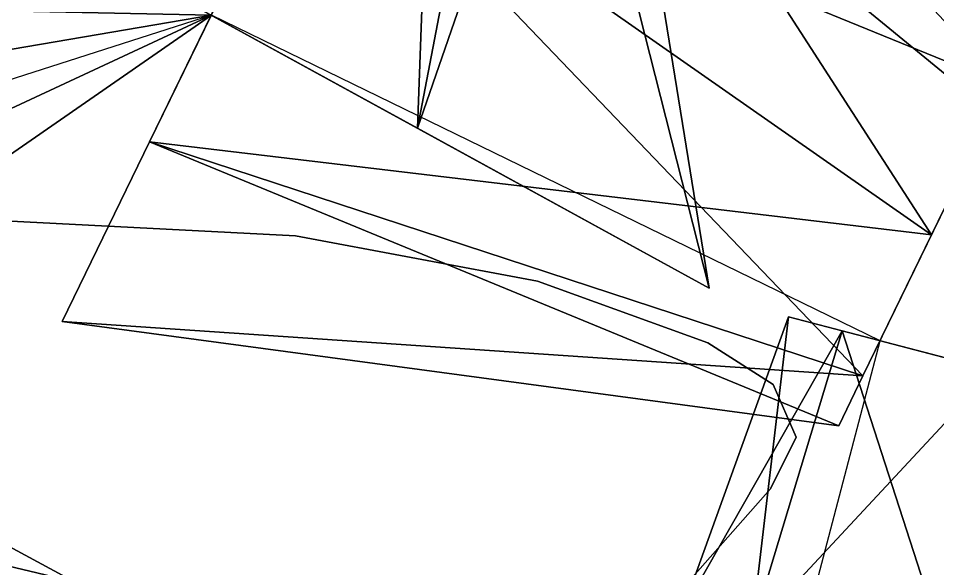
# Model space of a CAD drawing. Extents: x 271818 to 271947, y 5067178 to 5068401.
# Drawn here: x 271844.48 to 271854.2, y 5067259.85 to 5067265.66 of the extents above; entities that cross this region are included whole.
import ezdxf

# ---------------------------------------------------------------- set-up
doc = ezdxf.new("R2010")
doc.units = 0
doc.layers.add('CENTERLINE', color=4, linetype='CONTINUOUS')
doc.layers.add('WALLS', color=7, linetype='CONTINUOUS')

msp = doc.modelspace()

# ---------------------------------------------------------------- linework, layer by layer
at = {"layer": 'CENTERLINE'}
for p, q in [((271846.523, 5067265.693, 779.979), (271839.622, 5067263.477, 782.129)), ((271853.588, 5067262.254, 780.171), (271846.523, 5067265.693, 779.979)), ((271852.75, 5067259.054, 778.828), (271853.588, 5067262.254, 780.171))]:
    msp.add_line(p, q, dxfattribs=at)
at = {"layer": 'WALLS'}
for points in [[(271845.87, 5067264.353, 776.379), (271849.149, 5067271.088, 778.487), (271847.611, 5067267.928, 776.379)], [(271845.87, 5067264.353, 776.379), (271849.149, 5067271.088, 781.47), (271849.149, 5067271.088, 778.487)], [(271845.87, 5067264.353, 776.379), (271847.611, 5067267.928, 783.579), (271849.149, 5067271.088, 781.47)], [(271854.901, 5067264.951, 779.756), (271847.611, 5067267.928, 776.379), (271849.149, 5067271.088, 778.487)], [(271854.131, 5067263.371, 781.171), (271849.149, 5067271.088, 781.47), (271847.611, 5067267.928, 783.579)], [(271854.901, 5067264.951, 779.756), (271849.149, 5067271.088, 778.487), (271854.901, 5067264.951, 780.585)], [(271854.901, 5067264.951, 780.585), (271849.149, 5067271.088, 778.487), (271849.149, 5067271.088, 781.47)], [(271854.901, 5067264.951, 780.585), (271849.149, 5067271.088, 781.47), (271854.131, 5067263.371, 781.171)], [(271845.215, 5067266.411, 776.379), (271848.935, 5067270.95, 776.936), (271848.701, 5067264.498, 776.379)], [(271848.701, 5067264.498, 776.379), (271848.935, 5067270.95, 776.936), (271849.843, 5067270.452, 776.936)], [(271848.701, 5067264.498, 783.579), (271849.843, 5067270.452, 778.936), (271845.215, 5067266.411, 783.579)], [(271848.701, 5067264.498, 776.379), (271849.843, 5067270.452, 776.936), (271851.783, 5067262.807, 778.487)], [(271848.701, 5067264.498, 783.579), (271850.613, 5067270.029, 778.35), (271849.843, 5067270.452, 778.936)], [(271851.783, 5067262.807, 778.487), (271849.843, 5067270.452, 776.936), (271850.613, 5067270.029, 777.522)], [(271851.783, 5067262.807, 781.47), (271850.613, 5067270.029, 778.35), (271848.701, 5067264.498, 783.579)], [(271851.783, 5067262.807, 778.487), (271850.613, 5067270.029, 777.522), (271851.783, 5067262.807, 781.47)], [(271851.783, 5067262.807, 781.47), (271850.613, 5067270.029, 777.522), (271850.613, 5067270.029, 778.35)], [(271854.131, 5067263.371, 779.171), (271845.87, 5067264.353, 776.379), (271847.611, 5067267.928, 776.379)], [(271853.406, 5067261.882, 781.171), (271847.611, 5067267.928, 783.579), (271845.87, 5067264.353, 783.579)], [(271845.87, 5067264.353, 776.379), (271845.87, 5067264.353, 783.579), (271847.611, 5067267.928, 783.579)], [(271854.131, 5067263.371, 779.171), (271847.611, 5067267.928, 776.379), (271854.901, 5067264.951, 779.756)], [(271854.131, 5067263.371, 781.171), (271847.611, 5067267.928, 783.579), (271853.406, 5067261.882, 781.171)], [(271845.215, 5067266.411, 776.379), (271848.701, 5067264.498, 776.379), (271851.783, 5067262.807, 778.487)], [(271845.215, 5067266.411, 776.379), (271851.783, 5067262.807, 778.487), (271851.783, 5067262.807, 781.47)], [(271845.215, 5067266.411, 776.379), (271851.783, 5067262.807, 781.47), (271848.701, 5067264.498, 783.579)], [(271845.215, 5067266.411, 776.379), (271848.701, 5067264.498, 783.579), (271845.215, 5067266.411, 783.579)], [(271852.874, 5067266.221, 780.836), (271852.874, 5067266.221, 777.39), (271855.675, 5067263.92, 780.855)], [(271855.675, 5067263.92, 780.855), (271852.874, 5067266.221, 777.39), (271855.675, 5067263.92, 777.927)], [(271839.296, 5067264.46, 784.629), (271846.523, 5067265.693, 779.979), (271838.835, 5067265.85, 783.164)], [(271838.835, 5067265.85, 781.093), (271846.523, 5067265.693, 779.979), (271839.296, 5067264.46, 779.629)], [(271839.296, 5067264.46, 779.629), (271846.523, 5067265.693, 779.979), (271839.908, 5067262.612, 779.629)], [(271839.908, 5067262.612, 784.629), (271846.523, 5067265.693, 779.979), (271839.296, 5067264.46, 784.629)], [(271839.296, 5067264.46, 784.629), (271846.523, 5067265.693, 779.979), (271846.523, 5067265.693, 779.979)], [(271839.296, 5067264.46, 779.629), (271846.523, 5067265.693, 779.979), (271846.523, 5067265.693, 779.979)], [(271839.908, 5067262.612, 779.629), (271846.523, 5067265.693, 779.979), (271846.523, 5067265.693, 779.979)], [(271839.908, 5067262.612, 779.629), (271846.523, 5067265.693, 779.979), (271840.314, 5067261.389, 781.093)], [(271840.314, 5067261.389, 783.164), (271846.523, 5067265.693, 779.979), (271839.908, 5067262.612, 784.629)], [(271839.908, 5067262.612, 784.629), (271846.523, 5067265.693, 779.979), (271846.523, 5067265.693, 779.979)], [(271840.314, 5067261.389, 781.093), (271846.523, 5067265.693, 779.979), (271846.523, 5067265.693, 779.979)], [(271840.314, 5067261.389, 781.093), (271846.523, 5067265.693, 779.979), (271840.314, 5067261.389, 783.164)], [(271840.314, 5067261.389, 783.164), (271846.523, 5067265.693, 779.979), (271846.523, 5067265.693, 779.979)], [(271853.406, 5067261.882, 779.171), (271854.131, 5067263.371, 779.171), (271854.901, 5067264.951, 779.756)], [(271853.406, 5067261.882, 779.171), (271854.901, 5067264.951, 779.756), (271854.901, 5067264.951, 780.585)], [(271853.406, 5067261.882, 779.171), (271854.901, 5067264.951, 780.585), (271854.131, 5067263.371, 781.171)], [(271853.15, 5067261.355, 780.585), (271845.87, 5067264.353, 783.579), (271844.947, 5067262.457, 781.47)], [(271853.406, 5067261.882, 779.171), (271844.947, 5067262.457, 778.487), (271845.87, 5067264.353, 776.379)], [(271845.87, 5067264.353, 776.379), (271844.947, 5067262.457, 781.47), (271845.87, 5067264.353, 783.579)], [(271845.87, 5067264.353, 776.379), (271844.947, 5067262.457, 778.487), (271844.947, 5067262.457, 781.47)], [(271853.406, 5067261.882, 779.171), (271845.87, 5067264.353, 776.379), (271854.131, 5067263.371, 779.171)], [(271853.406, 5067261.882, 781.171), (271845.87, 5067264.353, 783.579), (271853.15, 5067261.355, 780.585)], [(271847.413, 5067263.361, 782.762), (271847.413, 5067263.361, 777.663), (271843.512, 5067263.561, 783.477)], [(271843.512, 5067263.561, 783.477), (271847.413, 5067263.361, 777.663), (271843.512, 5067263.561, 778.454)], [(271849.967, 5067262.884, 782.022), (271849.967, 5067262.884, 777.989), (271847.413, 5067263.361, 782.762)], [(271847.413, 5067263.361, 782.762), (271849.967, 5067262.884, 777.989), (271847.413, 5067263.361, 777.663)], [(271853.406, 5067261.882, 779.171), (271854.131, 5067263.371, 781.171), (271853.406, 5067261.882, 781.171)], [(271851.768, 5067262.231, 781.524), (271851.768, 5067262.231, 778.392), (271849.967, 5067262.884, 782.022)], [(271849.967, 5067262.884, 782.022), (271851.768, 5067262.231, 778.392), (271849.967, 5067262.884, 777.989)], [(271853.15, 5067261.355, 780.585), (271844.947, 5067262.457, 781.47), (271853.15, 5067261.355, 779.756)], [(271853.15, 5067261.355, 779.756), (271844.947, 5067262.457, 781.47), (271844.947, 5067262.457, 778.487)], [(271853.15, 5067261.355, 779.756), (271844.947, 5067262.457, 778.487), (271853.406, 5067261.882, 779.171)], [(271851.493, 5067259.383, 779.366), (271853.187, 5067262.359, 781.171), (271852.62, 5067262.507, 780.585)], [(271851.493, 5067259.383, 779.366), (271852.62, 5067262.507, 780.585), (271851.493, 5067259.383, 778.289)], [(271851.493, 5067259.383, 778.289), (271852.62, 5067262.507, 780.585), (271852.62, 5067262.507, 779.756)], [(271851.493, 5067259.383, 778.289), (271852.62, 5067262.507, 779.756), (271852.23, 5067259.19, 777.528)], [(271852.23, 5067259.19, 777.528), (271852.62, 5067262.507, 779.756), (271853.187, 5067262.359, 779.171)], [(271853.187, 5067262.359, 779.171), (271852.62, 5067262.507, 780.585), (271853.187, 5067262.359, 781.171)], [(271853.187, 5067262.359, 779.171), (271852.62, 5067262.507, 779.756), (271852.62, 5067262.507, 780.585)], [(271839.688, 5067260.994, 785.748), (271844.878, 5067259.001, 787.441), (271840.083, 5067262.404, 784.283)], [(271840.083, 5067262.404, 782.212), (271845.076, 5067259.706, 785.673), (271839.688, 5067260.994, 780.748)], [(271840.083, 5067262.404, 784.283), (271844.878, 5067259.001, 787.441), (271845.076, 5067259.706, 786.709)], [(271840.083, 5067262.404, 784.283), (271845.076, 5067259.706, 786.709), (271840.083, 5067262.404, 782.212)], [(271840.083, 5067262.404, 782.212), (271845.076, 5067259.706, 786.709), (271845.076, 5067259.706, 785.673)], [(271852.23, 5067259.19, 780.128), (271853.187, 5067262.359, 781.171), (271851.493, 5067259.383, 779.366)], [(271852.23, 5067259.19, 777.528), (271853.187, 5067262.359, 779.171), (271854.393, 5067258.624, 777.528)], [(271852.23, 5067259.19, 780.128), (271854.79, 5067261.939, 781.171), (271853.187, 5067262.359, 781.171)], [(271854.393, 5067258.624, 777.528), (271853.187, 5067262.359, 779.171), (271854.79, 5067261.939, 779.171)], [(271853.187, 5067262.359, 779.171), (271856.49, 5067261.495, 779.756), (271854.79, 5067261.939, 779.171)], [(271853.187, 5067262.359, 779.171), (271856.49, 5067261.495, 780.585), (271856.49, 5067261.495, 779.756)], [(271853.187, 5067262.359, 779.171), (271854.79, 5067261.939, 781.171), (271856.49, 5067261.495, 780.585)], [(271853.187, 5067262.359, 779.171), (271853.187, 5067262.359, 781.171), (271854.79, 5067261.939, 781.171)], [(271852.456, 5067261.792, 781.28), (271852.456, 5067261.792, 778.64), (271851.768, 5067262.231, 781.524)], [(271851.768, 5067262.231, 781.524), (271852.456, 5067261.792, 778.64), (271851.768, 5067262.231, 778.392)], [(271854.393, 5067258.624, 780.128), (271854.79, 5067261.939, 781.171), (271852.23, 5067259.19, 780.128)], [(271853.406, 5067261.882, 779.171), (271853.406, 5067261.882, 781.171), (271853.15, 5067261.355, 780.585)], [(271853.406, 5067261.882, 779.171), (271853.15, 5067261.355, 780.585), (271853.15, 5067261.355, 779.756)], [(271852.701, 5067261.234, 781.206), (271852.701, 5067261.234, 778.518), (271852.456, 5067261.792, 781.28)], [(271852.456, 5067261.792, 781.28), (271852.701, 5067261.234, 778.518), (271852.456, 5067261.792, 778.64)], [(271852.429, 5067260.689, 781.35), (271852.429, 5067260.689, 778.21), (271852.701, 5067261.234, 781.206)], [(271852.701, 5067261.234, 781.206), (271852.429, 5067260.689, 778.21), (271852.701, 5067261.234, 778.518)], [(271832.261, 5067261.081, 819.081), (271852.64, 5067252.782, 819.081), (271841.084, 5067257.488, 819.081)], [(271832.261, 5067261.081, 819.081), (271852.64, 5067252.782, 819.744), (271852.64, 5067252.782, 819.081)], [(271832.261, 5067261.081, 819.081), (271841.084, 5067257.488, 820.681), (271852.64, 5067252.782, 819.744)], [(271839.688, 5067260.994, 780.748), (271844.878, 5067259.001, 784.941), (271839.022, 5067258.621, 780.748)], [(271839.022, 5067258.621, 785.748), (271844.599, 5067258.004, 787.441), (271839.688, 5067260.994, 785.748)], [(271839.688, 5067260.994, 785.748), (271844.599, 5067258.004, 787.441), (271844.878, 5067259.001, 787.441)], [(271839.688, 5067260.994, 780.748), (271845.076, 5067259.706, 785.673), (271844.878, 5067259.001, 784.941)], [(271851.182, 5067259.279, 782.875), (271851.182, 5067259.279, 778.776), (271852.429, 5067260.689, 781.35)], [(271852.429, 5067260.689, 781.35), (271851.182, 5067259.279, 778.776), (271852.429, 5067260.689, 778.21)], [(271852.233, 5067258.905, 777.528), (271856.691, 5067260.187, 778.289), (271854.383, 5067259.523, 777.528)], [(271852.233, 5067258.905, 777.528), (271856.691, 5067260.187, 779.366), (271856.691, 5067260.187, 778.289)], [(271852.233, 5067258.905, 777.528), (271854.383, 5067259.523, 780.128), (271856.691, 5067260.187, 779.366)]]:
    msp.add_3dface(points, dxfattribs=at)

doc.saveas('drawing.dxf')
